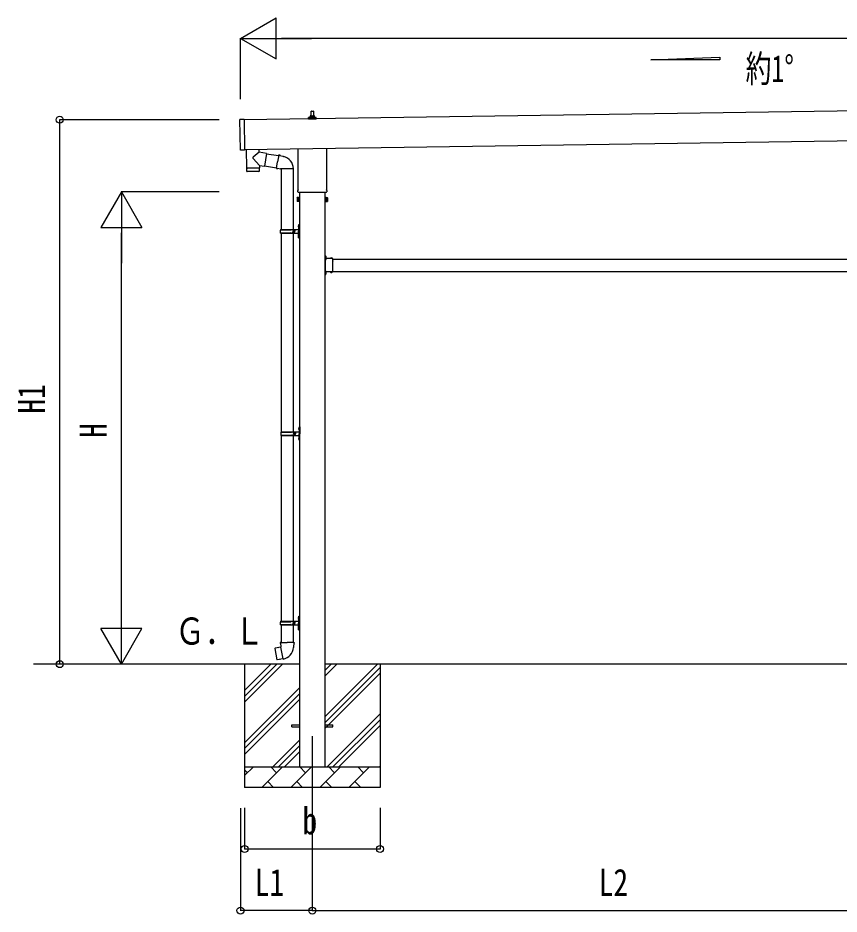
# Model space of a CAD drawing. Units: millimetres, scale not verified. Extents: x -16820 to 16820, y -11880 to 11880.
# Drawn here: x -5842 to -1843, y -3722 to 642 of the extents above; entities that cross this region are included whole.
import ezdxf
from ezdxf.enums import TextEntityAlignment as Align

# ---------------------------------------------------------------- set-up
doc = ezdxf.new("R2010")
doc.units = ezdxf.units.MM
doc.header["$LTSCALE"] = 50
for name, color, linetype in [('0-4_YKK_12', 2, 'Continuous'), ('0-5_YKK_13', 4, 'Continuous'), ('0-6_YKK_A1', 4, 'Continuous'), ('0-7_YKK_D', 6, 'Continuous')]:
    doc.layers.add(name, color=color, linetype=linetype)
doc.styles.add('ＭＳ ゴシック', font='')
doc.styles.get('ＭＳ ゴシック').set_extended_font_data('MS Gothic')

msp = doc.modelspace()

# ---------------------------------------------------------------- linework, layer by layer
at = {"layer": '0-4_YKK_12'}
msp.add_line((-4408.42, -2855), (-4408.42, -3355), dxfattribs=at)
at = {"layer": '0-5_YKK_13'}
for p, q in [((-4414.42, 164.26), (-4413.69, 187.79)), ((-4412.69, 188.76), (-4404.15, 188.76)), ((-4403.15, 187.79), (-4402.42, 164.26)), ((-4758.62, -1.18), (-4760.73, 146.8)), ((-4740.75, 148.09), (-4759.74, 147.81)), ((-4426.67, 148.76), (-4426.67, 156.47)), ((-4390.17, 148.76), (-4426.67, 148.76)), ((-4426.29, 157.26), (-4390.55, 157.26)), ((-4425.91, 157.45), (-4419.19, 159.08)), ((-4418.8, 159.26), (-4398.04, 159.26)), ((-4418.42, 160.05), (-4418.42, 164.26)), ((-4417.42, 164.26), (-4399.42, 164.26)), ((-4398.42, 160.05), (-4398.42, 164.26)), ((-4390.94, 157.45), (-4397.66, 159.08)), ((-4390.17, 148.76), (-4390.17, 156.47)), ((-4666.47, -11.59), (-4666.68, 2.71)), ((-4476.72, -195.23), (-4476.72, 5.42)), ((-4340.12, 7.38), (-4340.12, -195.23)), ((-4665.55, -76.27), (-4696.42, -43.16)), ((-4666.47, -11.59), (-4696.25, -35.83)), ((-4630.98, -17.33), (-4666.47, -11.59)), ((-4630.98, -17.33), (-4641.14, -80.21)), ((-4631.27, -19.15), (-4572.29, -28.54)), ((-4571.97, -26.73), (-4577.5, -58.09)), ((-4571.97, -26.73), (-4570.83, -24.74)), ((-4570.83, -24.74), (-4567.26, -25.37)), ((-4567.26, -25.37), (-4566.85, -27.72)), ((-4552.33, -30.54), (-4550.65, -32.17)), ((-4550.65, -32.17), (-4548.53, -32.62)), ((-4665.55, -76.27), (-4641.14, -80.21)), ((-4665.55, -76.27), (-4665.38, -88.28)), ((-4640.84, -78.39), (-4582.71, -87.64)), ((-4583.03, -89.46), (-4577.5, -58.09)), ((-4729.36, -90.19), (-4728.94, -103.24)), ((-4668.36, -105.32), (-4725.9, -106.15)), ((-4724.87, -89.13), (-4724.84, -90.13)), ((-4669.88, -88.34), (-4669.88, -89.34)), ((-4583.03, -89.46), (-4582.63, -91.71)), ((-4583.03, -89.46), (-4577.88, -90.27)), ((-4582.63, -91.71), (-4579.07, -92.34)), ((-4579.07, -92.34), (-4577.88, -90.27)), ((-4577.88, -90.27), (-4563.28, -92.59)), ((-4563.28, -92.59), (-4561.07, -91.6)), ((-4500.77, -92), (-4561.96, -92)), ((-4560.92, -92), (-4560.92, -388.01)), ((-4500.92, -92), (-4500.92, -539.48)), ((-4478.42, -204), (-4478.42, -198.5)), ((-4340.48, -207.5), (-4476.36, -207.5)), ((-4338.42, -198.5), (-4338.42, -204)), ((-4482.42, -233.5), (-4481.66, -232.19)), ((-4482.42, -233.5), (-4482.42, -250.5)), ((-4482.42, -250.5), (-4481.66, -251.81)), ((-4475.42, -237.09), (-4481.66, -237.09)), ((-4475.42, -246.91), (-4481.66, -246.91)), ((-4475.42, -251.81), (-4481.66, -251.81)), ((-4472.92, -251.2), (-4475.42, -251.2)), ((-4343.92, -251.2), (-4341.42, -251.2)), ((-4341.42, -237.09), (-4335.18, -237.09)), ((-4341.42, -246.91), (-4335.18, -246.91)), ((-4341.42, -251.81), (-4335.18, -251.81)), ((-4334.42, -233.5), (-4335.18, -232.19)), ((-4334.42, -250.5), (-4335.18, -251.81)), ((-4334.42, -233.5), (-4334.42, -250.5)), ((-4563.92, -390.01), (-4513.59, -390.01)), ((-4562.92, -388.01), (-4476.92, -388.01)), ((-4562.92, -388.01), (-4562.92, -390.01)), ((-4503.92, -388.01), (-4503.92, -392.51)), ((-4503.92, -392.51), (-4501.92, -392.51)), ((-4501.92, -392.51), (-4501.92, -397.01)), ((-4495.92, -388.01), (-4495.92, -397.01)), ((-4495.92, -392.51), (-4492.92, -392.51)), ((-4492.92, -392.51), (-4492.92, -397.01)), ((-4477.22, -370.86), (-4475.18, -371.86)), ((-4475.95, -368.86), (-4475.32, -368.86)), ((-4475.95, -368.86), (-4475.95, -377.16)), ((-4475.95, -377.16), (-4475.32, -377.16)), ((-4475.32, -368.86), (-4475.32, -377.16)), ((-4475.32, -368.86), (-4474.92, -369.26)), ((-4475.32, -377.16), (-4474.92, -376.76)), ((-4475.18, -371.86), (-4474.57, -373.01)), ((-4474.92, -365.01), (-4471.92, -363.51)), ((-4474.92, -365.01), (-4474.92, -397.01)), ((-4474.92, -369.26), (-4474.92, -376.76)), ((-4471.92, -363.51), (-4471.92, -397.01)), ((-4471.92, -363.51), (-4470.92, -363.51)), ((-4470.92, -363.51), (-4470.92, -397.01)), ((-4563.92, -404.01), (-4513.59, -404.01)), ((-4562.92, -406.01), (-4562.92, -404.01)), ((-4562.92, -406.01), (-4476.92, -406.01)), ((-4560.92, -406.01), (-4560.92, -1373.5)), ((-4503.92, -406.01), (-4503.92, -401.51)), ((-4503.92, -401.51), (-4501.92, -401.51)), ((-4501.92, -401.51), (-4501.92, -397.01)), ((-4500.92, -406.01), (-4500.92, -1373.5)), ((-4495.92, -406.01), (-4495.92, -397.01)), ((-4495.92, -401.51), (-4492.92, -401.51)), ((-4492.92, -401.51), (-4492.92, -397.01)), ((-4477.22, -418.86), (-4475.18, -419.86)), ((-4475.95, -416.86), (-4475.32, -416.86)), ((-4475.95, -416.86), (-4475.95, -425.16)), ((-4475.95, -425.16), (-4475.32, -425.16)), ((-4475.32, -416.86), (-4475.32, -425.16)), ((-4475.32, -416.86), (-4474.92, -417.26)), ((-4475.32, -425.16), (-4474.92, -424.76)), ((-4475.18, -419.86), (-4474.57, -421.01)), ((-4474.92, -429.01), (-4474.92, -397.01)), ((-4474.92, -417.26), (-4474.92, -424.76)), ((-4474.92, -429.01), (-4471.92, -430.51)), ((-4471.92, -430.51), (-4471.92, -397.01)), ((-4471.92, -430.51), (-4470.92, -430.51)), ((-4470.92, -430.51), (-4470.92, -397.01)), ((-4344.32, -514.5), (-4345.92, -514.5)), ((-4345.92, -519), (-4344.32, -519)), ((-4344.32, -520), (-4345.92, -520)), ((-4340.22, -522), (-4345.92, -522)), ((-4344.32, -531.46), (-4344.32, -514.5)), ((-4344.32, -517.97), (-4344.32, -526.04)), ((-4344.32, -520.87), (-4341.66, -519.55)), ((-4344.32, -523.13), (-4341.66, -524.45)), ((-4343.46, -517.27), (-4343.62, -517.27)), ((-4344.32, -524), (-4345.92, -524)), ((-4345.92, -525), (-4344.32, -525)), ((-4307.92, -529.9), (-4344.32, -529.9)), ((-4343.92, -531.5), (-4340.92, -531.5)), ((-4343.92, -540.29), (-4343.92, -533.5)), ((-4343.92, -582.29), (-4343.92, -541.71)), ((-4343.46, -526.74), (-4343.62, -526.74)), ((-4320.66, -529.04), (-4320.66, -529.2)), ((-4311.89, -529.9), (-4319.96, -529.9)), ((-4317.05, -529.9), (-4318.37, -527.24)), ((-4314.8, -529.9), (-4313.47, -527.24)), ((-4311.19, -529.04), (-4311.19, -529.2)), ((-4307.92, -540.29), (-4307.92, -529.9)), ((-4307.92, -582.29), (-4307.92, -541.71)), ((-4344.32, -600), (-4345.92, -600)), ((-4344.32, -604), (-4345.92, -604)), ((-4344.32, -609.5), (-4345.92, -609.5)), ((-4344.32, -609.5), (-4344.32, -592.54)), ((-4307.92, -594.1), (-4344.32, -594.1)), ((-4344.32, -597.97), (-4344.32, -606.04)), ((-4344.32, -600.87), (-4341.66, -599.55)), ((-4344.32, -603.13), (-4341.66, -604.45)), ((-4343.92, -590.5), (-4343.92, -583.71)), ((-4340.92, -592.5), (-4343.92, -592.5)), ((-4343.46, -597.27), (-4343.62, -597.27)), ((-4343.46, -606.74), (-4343.62, -606.74)), ((-4320.66, -594.96), (-4320.66, -594.8)), ((-4311.89, -594.1), (-4319.96, -594.1)), ((-4317.05, -594.1), (-4318.37, -596.76)), ((-4314.8, -594.1), (-4313.47, -596.76)), ((-4311.19, -594.96), (-4311.19, -594.8)), ((-4307.92, -594.1), (-4307.92, -583.71)), ((-4472.42, -1350.5), (-4469.42, -1349)), ((-4472.42, -1350.5), (-4472.42, -1382.5)), ((-4469.42, -1349), (-4469.42, -1382.5)), ((-4469.42, -1349), (-4468.42, -1349)), ((-4468.42, -1349), (-4468.42, -1382.5)), ((-4561.42, -1375.5), (-4511.09, -1375.5)), ((-4561.42, -1389.5), (-4511.09, -1389.5)), ((-4560.92, -1391.49), (-4560.92, -2296)), ((-4560.42, -1373.5), (-4474.42, -1373.5)), ((-4560.42, -1373.5), (-4560.42, -1375.5)), ((-4560.42, -1391.5), (-4560.42, -1389.5)), ((-4560.42, -1391.5), (-4474.42, -1391.5)), ((-4501.42, -1373.5), (-4501.42, -1378)), ((-4501.42, -1378), (-4499.42, -1378)), ((-4501.42, -1391.5), (-4501.42, -1387)), ((-4501.42, -1387), (-4499.42, -1387)), ((-4500.92, -1391.49), (-4500.92, -2296)), ((-4499.42, -1378), (-4499.42, -1382.5)), ((-4499.42, -1387), (-4499.42, -1382.5)), ((-4493.42, -1373.5), (-4493.42, -1382.5)), ((-4493.42, -1378), (-4490.42, -1378)), ((-4493.42, -1391.5), (-4493.42, -1382.5)), ((-4493.42, -1387), (-4490.42, -1387)), ((-4490.42, -1378), (-4490.42, -1382.5)), ((-4490.42, -1387), (-4490.42, -1382.5)), ((-4474.72, -1356.35), (-4472.68, -1357.35)), ((-4473.45, -1354.35), (-4472.82, -1354.35)), ((-4473.45, -1354.35), (-4473.45, -1362.65)), ((-4473.45, -1362.65), (-4472.82, -1362.65)), ((-4472.82, -1354.35), (-4472.82, -1362.65)), ((-4472.82, -1354.35), (-4472.42, -1354.75)), ((-4472.82, -1362.65), (-4472.42, -1362.25)), ((-4472.68, -1357.35), (-4472.07, -1358.5)), ((-4472.42, -1354.75), (-4472.42, -1362.25)), ((-4472.42, -1414.5), (-4472.42, -1382.5)), ((-4469.42, -1416), (-4469.42, -1382.5)), ((-4468.42, -1416), (-4468.42, -1382.5)), ((-4474.72, -1404.35), (-4472.68, -1405.35)), ((-4473.45, -1402.35), (-4472.82, -1402.35)), ((-4473.45, -1402.35), (-4473.45, -1410.65)), ((-4473.45, -1410.65), (-4472.82, -1410.65)), ((-4472.82, -1402.35), (-4472.82, -1410.65)), ((-4472.82, -1402.35), (-4472.42, -1402.75)), ((-4472.82, -1410.65), (-4472.42, -1410.25)), ((-4472.68, -1405.35), (-4472.07, -1406.5)), ((-4472.42, -1402.75), (-4472.42, -1410.25)), ((-4472.42, -1414.5), (-4469.42, -1416)), ((-4469.42, -1416), (-4468.42, -1416)), ((-4563.92, -2298), (-4513.59, -2298)), ((-4563.92, -2312), (-4513.59, -2312)), ((-4562.92, -2296), (-4476.92, -2296)), ((-4562.92, -2296), (-4562.92, -2298)), ((-4562.92, -2314), (-4562.92, -2312)), ((-4503.92, -2296), (-4503.92, -2300.5)), ((-4503.92, -2300.5), (-4501.92, -2300.5)), ((-4503.92, -2314), (-4503.92, -2309.5)), ((-4503.92, -2309.5), (-4501.92, -2309.5)), ((-4501.92, -2300.5), (-4501.92, -2305)), ((-4501.92, -2309.5), (-4501.92, -2305)), ((-4495.92, -2296), (-4495.92, -2305)), ((-4495.92, -2300.5), (-4492.92, -2300.5)), ((-4495.92, -2314), (-4495.92, -2305)), ((-4495.92, -2309.5), (-4492.92, -2309.5)), ((-4492.92, -2300.5), (-4492.92, -2305)), ((-4492.92, -2309.5), (-4492.92, -2305)), ((-4477.22, -2278.85), (-4475.18, -2279.85)), ((-4475.95, -2276.85), (-4475.32, -2276.85)), ((-4475.95, -2276.85), (-4475.95, -2285.15)), ((-4475.95, -2285.15), (-4475.32, -2285.15)), ((-4475.32, -2276.85), (-4475.32, -2285.15)), ((-4475.32, -2276.85), (-4474.92, -2277.25)), ((-4475.32, -2285.15), (-4474.92, -2284.75)), ((-4475.18, -2279.85), (-4474.57, -2281)), ((-4474.92, -2273), (-4471.92, -2271.5)), ((-4474.92, -2273), (-4474.92, -2305)), ((-4474.92, -2277.25), (-4474.92, -2284.75)), ((-4474.92, -2337), (-4474.92, -2305)), ((-4471.92, -2271.5), (-4471.92, -2305)), ((-4471.92, -2271.5), (-4470.92, -2271.5)), ((-4471.92, -2338.5), (-4471.92, -2305)), ((-4470.92, -2271.5), (-4470.92, -2305)), ((-4470.92, -2338.5), (-4470.92, -2305)), ((-4562.92, -2314), (-4476.92, -2314)), ((-4560.92, -2314), (-4560.92, -2398.93)), ((-4500.92, -2314), (-4500.92, -2398.93)), ((-4477.22, -2326.85), (-4475.18, -2327.85)), ((-4475.95, -2324.85), (-4475.32, -2324.85)), ((-4475.95, -2324.85), (-4475.95, -2333.15)), ((-4475.95, -2333.15), (-4475.32, -2333.15)), ((-4475.32, -2324.85), (-4475.32, -2333.15)), ((-4475.32, -2324.85), (-4474.92, -2325.25)), ((-4475.32, -2333.15), (-4474.92, -2332.75)), ((-4475.18, -2327.85), (-4474.57, -2329)), ((-4474.92, -2325.25), (-4474.92, -2332.75)), ((-4474.92, -2337), (-4471.92, -2338.5)), ((-4471.92, -2338.5), (-4470.92, -2338.5)), ((-4562.77, -2398.93), (-4564.92, -2399.71)), ((-4564.92, -2399.71), (-4564.92, -2403.33)), ((-4562.77, -2398.93), (-4530.92, -2398.93)), ((-4562.77, -2398.93), (-4562.68, -2404.14)), ((-4499.07, -2398.93), (-4530.92, -2398.93)), ((-4499.07, -2398.93), (-4496.92, -2399.71)), ((-4496.92, -2399.71), (-4496.92, -2403.33)), ((-4589.38, -2427.38), (-4590.19, -2428.55)), ((-4590.19, -2428.55), (-4580.57, -2483.11)), ((-4561.51, -2422.13), (-4589.38, -2427.38)), ((-4576.64, -2424.78), (-4576.85, -2425.02)), ((-4564.92, -2403.33), (-4562.68, -2404.14)), ((-4562.68, -2404.14), (-4562.42, -2418.93)), ((-4562.42, -2418.93), (-4561.07, -2420.93)), ((-4551.16, -2479.42), (-4561.29, -2421.95)), ((-4561.27, -2421.13), (-4561.27, -2421.83)), ((-4561.07, -2420.93), (-4561.1, -2420.93)), ((-4500.73, -2420.87), (-4500.81, -2423.03)), ((-4499.42, -2418.93), (-4500.73, -2420.87)), ((-4496.92, -2403.33), (-4499.16, -2404.14)), ((-4566.55, -2482.02), (-4566.83, -2481.86)), ((-4550.85, -2480.19), (-4551.1, -2479.52)), ((-4508.42, -2800.5), (-4470.92, -2800.5)), ((-4508.42, -2809.5), (-4508.42, -2800.5)), ((-4508.42, -2809.5), (-4470.92, -2809.5)), ((-4345.92, -2800.5), (-4308.42, -2800.5)), ((-4345.92, -2809.5), (-4308.42, -2809.5)), ((-4308.42, -2809.5), (-4308.42, -2800.5))]:
    msp.add_line(p, q, dxfattribs=at)
for points in [[(-4740.75, 148.09), (-4738.61, -1.9), (-4757.6, -2.17)], [(-4730.67, 1.8), (-4729.37, -89.19), (-4665.38, -88.28)], [(-4571.97, -26.73), (-4566.85, -27.72), (-4552.33, -30.54)], [(-4665.4, -102.33), (-4665.36, -89.28), (-4729.36, -90.19)], [(-4475.42, -251.81), (-4475.42, -232.19), (-4481.66, -232.19)], [(-4475.42, -251.2), (-4475.42, -232.8), (-4472.92, -232.8)], [(-4341.42, -251.2), (-4341.42, -232.8), (-4343.92, -232.8)], [(-4341.42, -251.81), (-4341.42, -232.19), (-4335.18, -232.19)], [(-4477.22, -375.16), (-4475.18, -374.16), (-4474.57, -373.01)], [(-4477.22, -423.16), (-4475.18, -422.16), (-4474.57, -421.01)], [(-4345.92, -529.5), (-4345.92, -523.5), (-4345.92, -520.5), (-4345.92, -514.5)], [(-4343.92, -533.5), (-4340.92, -533.5), (-4340.92, -529.9)], [(-4345.92, -609.5), (-4345.92, -603.5), (-4345.92, -600.5), (-4345.92, -594.5)], [(-4343.92, -590.5), (-4340.92, -590.5), (-4340.92, -594.1)], [(-4474.72, -1360.65), (-4472.68, -1359.65), (-4472.07, -1358.5)], [(-4474.72, -1408.65), (-4472.68, -1407.65), (-4472.07, -1406.5)], [(-4477.22, -2283.15), (-4475.18, -2282.15), (-4474.57, -2281)], [(-4477.22, -2331.15), (-4475.18, -2330.15), (-4474.57, -2329)], [(-4499.07, -2398.93), (-4499.16, -2404.14), (-4499.42, -2418.93)], [(-4574.39, -2424.56), (-4574.67, -2424.4), (-4576.64, -2424.78)], [(-4551.43, -2479.33), (-4579.41, -2483.93), (-4580.57, -2483.11)], [(-4564.36, -2481.46), (-4564.57, -2481.69), (-4566.55, -2482.02)]]:
    msp.add_lwpolyline(points, dxfattribs=at)
for points in [[(-4472.92, -252.5), (-4472.92, -231.5), (-4470.92, -231.5), (-4470.92, -252.5)], [(-4343.92, -252.5), (-4343.92, -231.5), (-4345.92, -231.5), (-4345.92, -252.5)]]:
    msp.add_lwpolyline(points, close=True, dxfattribs=at)
for centre, radius, start, end in [((-4412.69, 187.76), 1, 90, 178.60509), ((-4404.15, 187.76), 1, 1.39491, 90), ((-4759.73, 146.81), 1, 90.81845, 180.81845), ((-4425.67, 156.47), 1, 103.62699, 180), ((-4419.42, 160.05), 1, 283.62699, 0), ((-4414.34, 163.63), 4.13, 90, 171.17633), ((-4417.42, 163.26), 1, 90, 180), ((-4405.09, 164.26), 4.83, 133.60282, 180), ((-4411.75, 164.26), 4.83, 0, 46.39718), ((-4402.51, 163.63), 4.13, 8.82367, 90), ((-4399.42, 163.26), 1, 0, 90), ((-4397.42, 160.05), 1, 180, 256.37301), ((-4391.17, 156.47), 1, 0, 76.37301), ((-4757.62, -1.17), 1, 180.81845, 270.81845), ((-4692.93, -39.58), 5, 131.47396, 225.79244), ((-4561.07, -91.6), 60.3, 359.62495, 78), ((-4725.94, -103.15), 3, 181.81845, 270.86677), ((-4668.4, -102.33), 3, 270.81845, 359.81845), ((-4474.42, -198.5), 4, 125.09963, 180), ((-4474.42, -204), 4, 180, 194.47751), ((-4474.42, -204), 4, 194.47751, 241.04498), ((-4342.42, -204), 4, 298.95502, 345.52249), ((-4342.42, -198.5), 4, 0, 54.90037), ((-4342.42, -204), 4, 345.52249, 0), ((-4478.08, -234.64), 4.34, 145.61575, 214.38425), ((-4478.08, -249.36), 4.34, 145.61575, 214.38425), ((-4466.18, -242), 16.24, 162.41205, 197.58795), ((-4338.77, -234.64), 4.34, 325.61575, 34.38425), ((-4350.66, -242), 16.24, 342.41205, 17.58795), ((-4338.77, -249.36), 4.34, 325.61575, 34.38425), ((-4515.17, -397.01), 49.25, 171.82876, 180.00002), ((-4513.59, -388.01), 2, 270, 359.99998), ((-4471.62, -373.01), 6, 136.21765, 223.78235), ((-4476.92, -386.01), 2, 270, 359.99998), ((-4515.17, -397.01), 49.25, 180.00002, 188.17127), ((-4513.59, -406.01), 2, 0.00005, 90.00004), ((-4471.62, -421.01), 6, 136.21765, 223.78235), ((-4476.92, -408.01), 2, 0.00005, 90.00004), ((-4343.62, -517.97), 0.7, 90, 180), ((-4343.46, -518.13), 0.862, 39.12355, 90), ((-4348.22, -522), 7, 0, 39.12355), ((-4348.22, -522), 7, 320.87645, 0), ((-4343.92, -529.5), 2, 180, 270), ((-4343.62, -526.04), 0.7, 180, 270), ((-4344.62, -541), 1, 314.427, 45.573), ((-4343.46, -525.87), 0.862, 270, 320.87645), ((-4319.96, -529.2), 0.7, 180, 270), ((-4319.79, -529.04), 0.862, 129.12355, 180), ((-4315.92, -533.8), 7, 90, 129.12355), ((-4315.92, -533.8), 7, 50.87645, 90), ((-4311.89, -529.2), 0.7, 270, 0), ((-4312.05, -529.04), 0.862, 0, 50.87645), ((-4307.22, -541), 1, 134.427, 225.573), ((-4343.92, -594.5), 2, 90, 180), ((-4343.62, -597.97), 0.7, 90, 180), ((-4343.62, -606.04), 0.7, 180, 270), ((-4344.62, -583), 1, 314.427, 45.573), ((-4343.46, -598.13), 0.862, 39.12355, 90), ((-4343.46, -605.87), 0.862, 270, 320.87645), ((-4348.22, -602), 7, 0, 39.12355), ((-4348.22, -602), 7, 320.87645, 0), ((-4319.96, -594.8), 0.7, 90, 180), ((-4319.79, -594.96), 0.862, 180, 230.87645), ((-4315.92, -590.2), 7, 230.87645, 270), ((-4315.92, -590.2), 7, 270, 309.12355), ((-4311.89, -594.8), 0.7, 0, 90), ((-4312.05, -594.96), 0.862, 309.12355, 0), ((-4307.22, -583), 1, 134.427, 225.573), ((-4512.67, -1382.5), 49.25, 171.82876, 180.00002), ((-4512.67, -1382.5), 49.25, 180.00002, 188.17127), ((-4511.09, -1373.5), 2, 270, 359.99998), ((-4511.09, -1391.5), 2, 0.00005, 90.00004), ((-4469.12, -1358.5), 6, 136.21765, 223.78235), ((-4474.42, -1371.5), 2, 270, 359.99998), ((-4474.42, -1393.5), 2, 0.00005, 90.00004), ((-4469.12, -1406.5), 6, 136.21765, 223.78235), ((-4515.17, -2305), 49.25, 171.82876, 180.00002), ((-4515.17, -2305), 49.25, 180.00002, 188.17127), ((-4513.59, -2296), 2, 270, 359.99998), ((-4513.59, -2314), 2, 0.00005, 90.00004), ((-4471.62, -2281), 6, 136.21765, 223.78235), ((-4476.92, -2294), 2, 270, 359.99998), ((-4471.62, -2329), 6, 136.21765, 223.78235), ((-4476.92, -2316), 2, 0.00005, 90.00004), ((-4561.57, -2421.83), 0.3, 280.66842, 0), ((-4561.07, -2421.13), 0.2, 100, 180), ((-4561.07, -2420.93), 60.3, 279.96938, 358), ((-4551.38, -2479.63), 0.3, 20, 99.33158), ((-4550.67, -2480.12), 0.2, 200, 279.96938)]:
    msp.add_arc(centre, radius, start, end, dxfattribs=at)
at = {"layer": '0-6_YKK_A1'}
for p, q in [((-2759.17, 438.82), (-2423.17, 451.24)), ((-2423.17, 438.82), (-2759.17, 438.82)), ((-2423.17, 451.24), (-2423.17, 438.82)), ((646.31, 223.6), (-4740.73, 146.67)), ((-4738.66, 1.68), (648.38, 78.64)), ((-4470.92, -207.5), (-4470.92, -3005)), ((-4345.92, -3005), (-4345.92, -207.5)), ((-4307.92, -532), (-1508.92, -532)), ((-4340.92, -592), (-4345.42, -592)), ((-4307.92, -592), (-1508.92, -592)), ((-4470.92, -2505), (-5766.72, -2505)), ((-4738.42, -2505), (-4738.42, -3105)), ((-4738.42, -2690.05), (-4553.37, -2505)), ((-4738.42, -2661.77), (-4581.65, -2505)), ((-4738.42, -2633.48), (-4609.94, -2505)), ((-1470.92, -2505), (-4345.92, -2505)), ((-4345.92, -2760.1), (-4090.82, -2505)), ((-4345.92, -2562.11), (-4288.81, -2505)), ((-4345.92, -2533.82), (-4317.1, -2505)), ((-4345.92, -2788.38), (-4078.42, -2520.88)), ((-4078.42, -2505), (-4078.42, -3105)), ((-4345.92, -2816.67), (-4078.42, -2549.17)), ((-4738.42, -2888.04), (-4470.92, -2620.54)), ((-4738.42, -2916.32), (-4470.92, -2648.82)), ((-4738.42, -2944.61), (-4470.92, -2677.11)), ((-4336.26, -3005), (-4078.42, -2747.16)), ((-4307.98, -3005), (-4078.42, -2775.44)), ((-4279.7, -3005), (-4078.42, -2803.73)), ((-4600.82, -3005), (-4470.92, -2875.1)), ((-4572.54, -3005), (-4470.92, -2903.38)), ((-4544.25, -3005), (-4470.92, -2931.67)), ((-4738.42, -3005), (-4078.42, -3005)), ((-4738.42, -3047.89), (-4695.53, -3005)), ((-4654.11, -3105), (-4554.11, -3005)), ((-4582.66, -3033.55), (-4611.21, -3005)), ((-4512.68, -3105), (-4412.68, -3005)), ((-4441.24, -3033.55), (-4469.79, -3005)), ((-4371.26, -3105), (-4271.26, -3005)), ((-4299.82, -3033.55), (-4328.37, -3005)), ((-4229.84, -3105), (-4129.84, -3005)), ((-4158.4, -3033.55), (-4186.95, -3005)), ((-4081.71, -3005), (-4078.42, -3001.72)), ((-4724.08, -3033.55), (-4738.42, -3019.21)), ((-4625.55, -3076.45), (-4597, -3105)), ((-4484.13, -3076.45), (-4455.58, -3105)), ((-4342.71, -3076.45), (-4314.16, -3105)), ((-4201.29, -3076.45), (-4172.74, -3105)), ((-4078.42, -3105), (-4738.42, -3105))]:
    msp.add_line(p, q, dxfattribs=at)
msp.add_lwpolyline([(-4340.92, -532), (-4345.42, -532), (-4345.42, -592)], dxfattribs=at)
at = {"layer": '0-7_YKK_D'}
for p, q in [((-4758.22, 542.18), (-4585.02, 642.18)), ((-4585.02, 442.18), (-4585.02, 642.18)), ((-4758.22, 246.44), (-4758.22, 543.18)), ((-4758.22, 542.18), (-4585.02, 442.18)), ((-4758.22, 542.18), (-4411.81, 542.18)), ((1733.22, 542.18), (-4558.22, 542.18)), ((-4862.15, 146.36), (-5639.42, 146.36)), ((-5638.42, -2505), (-5638.42, 146.36)), ((-5338.42, -205), (-5438.42, -378.21)), ((-4862.15, -205), (-5339.42, -205)), ((-5338.42, -205), (-5238.42, -378.21)), ((-5338.42, -205), (-5338.42, -551.41)), ((-5438.42, -378.21), (-5238.42, -378.21)), ((-5338.42, -2305), (-5338.42, -405)), ((-5338.42, -2505), (-5338.42, -2158.59)), ((-5338.42, -2505), (-5438.42, -2331.79)), ((-5238.42, -2331.79), (-5438.42, -2331.79)), ((-5338.42, -2505), (-5238.42, -2331.79)), ((-4862.15, -2505), (-5639.42, -2505)), ((-4862.15, -2505), (-5339.42, -2505)), ((-4758.22, -3206), (-4758.22, -3706)), ((-4738.42, -3205), (-4738.42, -3406)), ((-4408.42, -3205), (-4408.42, -3706)), ((-4078.42, -3205), (-4078.42, -3406)), ((-4408.42, -3356), (-4408.42, -3706)), ((-4738.42, -3405), (-4078.42, -3405)), ((-4408.42, -3705), (-4758.22, -3705)), ((-4408.42, -3705), (-1408.42, -3705))]:
    msp.add_line(p, q, dxfattribs=at)
for centre in [(-5638.42, 146.36), (-5638.42, -2505), (-4738.42, -3405), (-4078.42, -3405), (-4758.22, -3705), (-4408.42, -3705), (-4408.42, -3705)]:
    msp.add_circle(centre, 17, dxfattribs=at)

# ---------------------------------------------------------------- texts
at = {"layer": '0-6_YKK_A1', "style": 'ＭＳ ゴシック'}
for s, width, p in [('約1°', 0.7, (-2298.57, 289.82)), ('Ｇ．Ｌ', 0.8, (-5075.68, -2449.23))]:
    msp.add_text(s, height=132, dxfattribs=dict(at, width=width)).set_placement(p, align=Align.BOTTOM_LEFT)
at = {"layer": '0-7_YKK_D', "style": 'ＭＳ ゴシック', "width": 0.8}
for s, p in [('H1', (-5670.42, -1284.92)), ('H', (-5370.42, -1403))]:
    msp.add_text(s, height=132, rotation=90, dxfattribs=at).set_placement(p, align=Align.BOTTOM_LEFT)
for s, p in [('b', (-4456.42, -3373)), ('L1', (-4688.92, -3673)), ('L2', (-3014.02, -3673))]:
    msp.add_text(s, height=132, dxfattribs=at).set_placement(p, align=Align.BOTTOM_LEFT)

doc.saveas('drawing.dxf')
